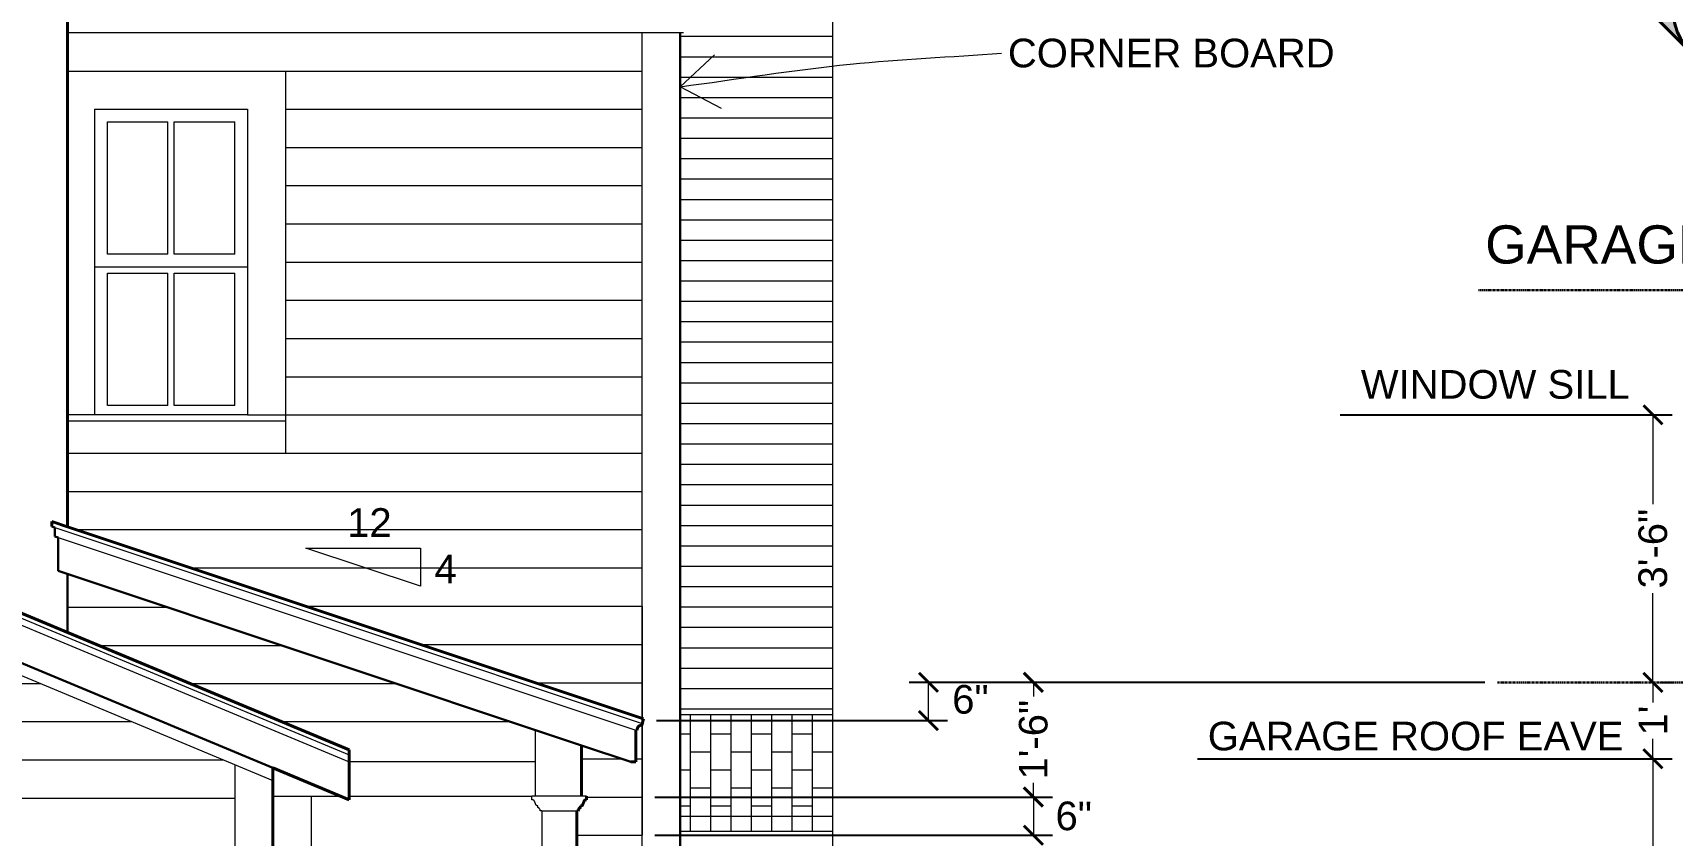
# Model space of a CAD drawing. Header units: inches. Extents: x -4969 to 16721, y 2489 to 24693.
# Drawn here: x 4334.7 to 4592.2, y 5517.9 to 5643.9 of the extents above; entities that cross this region are included whole.
import ezdxf

# ---------------------------------------------------------------- set-up
doc = ezdxf.new("R2010")
doc.units = ezdxf.units.IN
doc.header["$MEASUREMENT"] = 0
doc.linetypes.add('CENTER', pattern=[2, 1.25, -0.25, 0.25, -0.25])
doc.layers.get('0').update_dxf_attribs({"lineweight": 5})
for name, color, linetype, lineweight in [('1', 1, 'Continuous', 9), ('2', 6, 'Continuous', 20), ('3', 3, 'Continuous', 30), ('4', 2, 'Continuous', 40), ('A-DIMSx', 7, 'Continuous', 9), ('A-LINK', 7, 'Continuous', 40), ('A-TEXTx', 7, 'Continuous', 20)]:
    doc.layers.add(name, color=color, linetype=linetype, lineweight=lineweight)
doc.styles.get("Standard").update_dxf_attribs({"font": 'Arial.ttf'})
doc.dimstyles.get("Standard").update_dxf_attribs({"dimtxt": 3, "dimasz": 2, "dimexe": 0.03125, "dimexo": 0.0625, "dimgap": 0.03125, "dimtad": 0, "dimtoh": 1, "dimdec": 4, "dimlfac": 0.99985, "dimzin": 0, "dimdsep": 46, "dimlunit": 4, "dimtxsty": 'Standard', "dimblk": 'ARCHTICK', "dimblk1": 'ARCHTICK', "dimblk2": 'ARCHTICK', "dimcen": 0.09, "dimclrt": 256, "dimadec": 0, "dimazin": 0, "dimtfac": 1, "dimtdec": 4, "dimtofl": 0, "dimtmove": 0, "dimatfit": 3, "dimfxl": 1, "dimtolj": 1, "dimtzin": 0, "dimarcsym": 0})

# ---------------------------------------------------------------- blocks, each defined once
blk = doc.blocks.new('Elevation Callout - 1')
at = {"layer": 'A-LINK', "ltscale": 0.1}
blk.add_hatch(color=152, dxfattribs=at).paths.add_polyline_path([(2031.59, 7377.65), (2039.01, 7370.23), (2046.43, 7377.65, -0.198912), (2039.01, 7374.58, -0.198912)])
at = {"layer": 'A-LINK', "color": 152, "ltscale": 0.1}
for q in [(2031.59, 7377.65), (2046.43, 7377.65)]:
    blk.add_line((2039.01, 7370.23), q, dxfattribs=at)
blk.add_circle((2039.01, 7385.08), 10.5, dxfattribs=at)
blk = doc.blocks.new('_ArchTick')
at = {"color": 0, "linetype": 'ByBlock', "lineweight": 0, "const_width": 0.15}
blk.add_lwpolyline([(-0.5, -0.5), (0.5, 0.5)], dxfattribs=at)
blk = doc.blocks.new('*D594')
at = {"layer": 'A-DIMSx', "color": 0, "lineweight": -2, "ltscale": 0.1, "transparency": 16777216}
for p, q in [((4562.79, 5541.94), (4488.86, 5541.94)), ((4432.38, 5523.93), (4494.86, 5523.93))]:
    blk.add_line(p, q, dxfattribs=at)
at = {"layer": 'A-DIMSx', "color": 0, "lineweight": 5, "ltscale": 0.1, "transparency": 16777216}
for p, q in [((4491.86, 5541.94), (4491.86, 5539.71)), ((4491.86, 5523.93), (4491.86, 5526.17))]:
    blk.add_line(p, q, dxfattribs=at)
at = {"layer": 'Defpoints', "color": 0, "ltscale": 0.1, "transparency": 16777216}
for p in [(4564.79, 5541.94), (4430.38, 5523.93), (4491.86, 5523.93)]:
    blk.add_point(p, dxfattribs=at)
at = {"layer": 'A-DIMSx', "color": 0, "lineweight": 5, "ltscale": 0.1, "transparency": 16777216, "xscale": 3, "yscale": 3, "zscale": 3}
for p, rotation in [((4491.86, 5541.94), 90), ((4491.86, 5523.93), 270)]:
    blk.add_blockref('_ArchTick', p, dxfattribs=dict(at, rotation=rotation))
at = {"layer": 'A-DIMSx', "ltscale": 0.1, "transparency": 16777216, "insert": (4491.86, 5532.94), "char_height": 4.5, "attachment_point": 5, "rotation": 90}
blk.add_mtext('\\A1;1\'-6"', dxfattribs=at)
blk = doc.blocks.new('*D595')
at = {"layer": 'A-DIMSx', "color": 0, "lineweight": -2, "ltscale": 0.1, "transparency": 16777216}
for p, q in [((4489.86, 5541.94), (4472.37, 5541.94)), ((4432.63, 5535.95), (4478.37, 5535.95))]:
    blk.add_line(p, q, dxfattribs=at)
at = {"layer": 'A-DIMSx', "color": 0, "lineweight": 5, "ltscale": 0.1, "transparency": 16777216}
blk.add_line((4475.37, 5535.95), (4475.37, 5541.94), dxfattribs=at)
at = {"layer": 'Defpoints', "color": 0, "ltscale": 0.1, "transparency": 16777216}
for p in [(4475.37, 5541.94), (4491.86, 5541.94), (4430.63, 5535.95)]:
    blk.add_point(p, dxfattribs=at)
at = {"layer": 'A-DIMSx', "color": 0, "lineweight": 5, "ltscale": 0.1, "transparency": 16777216, "xscale": 3, "yscale": 3, "zscale": 3}
for p, rotation in [((4475.37, 5541.94), 90), ((4475.37, 5535.95), 270)]:
    blk.add_blockref('_ArchTick', p, dxfattribs=dict(at, rotation=rotation))
at = {"layer": 'A-DIMSx', "ltscale": 0.1, "transparency": 16777216, "insert": (4481.97, 5539.25), "char_height": 4.5, "attachment_point": 5}
blk.add_mtext('\\A1;6"', dxfattribs=at)
blk = doc.blocks.new('*D864')
at = {"layer": 'A-DIMSx', "color": 0, "lineweight": -2, "ltscale": 0.1, "transparency": 16777216}
for p, q in [((4540.07, 5583.94), (4592.2, 5583.94)), ((4590.41, 5541.94), (4592.2, 5541.94))]:
    blk.add_line(p, q, dxfattribs=at)
at = {"layer": 'A-DIMSx', "color": 0, "lineweight": 5, "ltscale": 0.1, "transparency": 16777216}
for p, q in [((4589.2, 5583.94), (4589.2, 5569.92)), ((4589.2, 5541.94), (4589.2, 5555.96))]:
    blk.add_line(p, q, dxfattribs=at)
at = {"layer": 'Defpoints', "color": 0, "ltscale": 0.1, "transparency": 16777216}
for p in [(4538.07, 5583.94), (4589.2, 5583.94), (4588.41, 5541.94)]:
    blk.add_point(p, dxfattribs=at)
at = {"layer": 'A-DIMSx', "color": 0, "lineweight": 5, "ltscale": 0.1, "transparency": 16777216, "xscale": 3, "yscale": 3, "zscale": 3}
for p, rotation in [((4589.2, 5583.94), 90), ((4589.2, 5541.94), 270)]:
    blk.add_blockref('_ArchTick', p, dxfattribs=dict(at, rotation=rotation))
at = {"layer": 'A-DIMSx', "ltscale": 0.1, "transparency": 16777216, "insert": (4589.2, 5562.94), "char_height": 4.5, "attachment_point": 5, "rotation": 90}
blk.add_mtext('\\A1;3\'-6"', dxfattribs=at)
blk = doc.blocks.new('*D865')
at = {"layer": 'A-DIMSx', "color": 0, "lineweight": -2, "ltscale": 0.1, "transparency": 16777216}
for p, q in [((4517.65, 5529.94), (4592.2, 5529.94)), ((4591.2, 5457.94), (4592.2, 5457.94))]:
    blk.add_line(p, q, dxfattribs=at)
at = {"layer": 'A-DIMSx', "color": 0, "lineweight": 5, "ltscale": 0.1, "transparency": 16777216}
for p, q in [((4589.2, 5529.94), (4589.2, 5500.18)), ((4589.2, 5457.94), (4589.2, 5494.01))]:
    blk.add_line(p, q, dxfattribs=at)
at = {"layer": 'Defpoints', "color": 0, "ltscale": 0.1, "transparency": 16777216}
for p in [(4515.65, 5529.94), (4589.2, 5457.94), (4589.2, 5457.94)]:
    blk.add_point(p, dxfattribs=at)
at = {"layer": 'A-DIMSx', "color": 0, "lineweight": 5, "ltscale": 0.1, "transparency": 16777216, "xscale": 3, "yscale": 3, "zscale": 3}
for p, rotation in [((4589.2, 5529.94), 90), ((4589.2, 5457.94), 270)]:
    blk.add_blockref('_ArchTick', p, dxfattribs=dict(at, rotation=rotation))
at = {"layer": 'A-DIMSx', "ltscale": 0.1, "transparency": 16777216, "insert": (4589.2, 5497.1), "char_height": 4.5, "attachment_point": 5, "rotation": 90}
blk.add_mtext("\\A1;6'", dxfattribs=at)
blk = doc.blocks.new('*D867')
at = {"layer": 'A-DIMSx', "color": 0, "lineweight": -2, "ltscale": 0.25, "transparency": 16777216}
for p, q in [((4587.2, 5541.94), (4586.2, 5541.94)), ((4517.65, 5529.94), (4592.2, 5529.94))]:
    blk.add_line(p, q, dxfattribs=at)
at = {"layer": 'A-DIMSx', "color": 0, "lineweight": 5, "ltscale": 0.25, "transparency": 16777216}
for p, q in [((4589.2, 5541.94), (4589.2, 5538.8)), ((4589.2, 5529.94), (4589.2, 5533.08))]:
    blk.add_line(p, q, dxfattribs=at)
at = {"layer": 'Defpoints', "color": 0, "ltscale": 0.25, "transparency": 16777216}
for p in [(4589.2, 5541.94), (4589.2, 5541.94), (4515.65, 5529.94)]:
    blk.add_point(p, dxfattribs=at)
at = {"layer": 'A-DIMSx', "color": 0, "lineweight": 5, "ltscale": 0.25, "transparency": 16777216, "xscale": 3, "yscale": 3, "zscale": 3}
for p, rotation in [((4589.2, 5541.94), 90), ((4589.2, 5529.94), 270)]:
    blk.add_blockref('_ArchTick', p, dxfattribs=dict(at, rotation=rotation))
at = {"layer": 'A-DIMSx', "ltscale": 0.25, "transparency": 16777216, "insert": (4589.2, 5535.94), "char_height": 4.5, "attachment_point": 5, "rotation": 90}
blk.add_mtext("\\A1;1'", dxfattribs=at)
blk = doc.blocks.new('*D869')
at = {"layer": 'A-DIMSx', "color": 0, "lineweight": -2, "ltscale": 0.25, "transparency": 16777216}
for p, q in [((4432.38, 5523.93), (4494.86, 5523.93)), ((4432.38, 5517.94), (4494.86, 5517.94))]:
    blk.add_line(p, q, dxfattribs=at)
at = {"layer": 'A-DIMSx', "color": 0, "lineweight": 5, "ltscale": 0.25, "transparency": 16777216}
blk.add_line((4491.86, 5523.93), (4491.86, 5517.94), dxfattribs=at)
at = {"layer": 'Defpoints', "color": 0, "ltscale": 0.25, "transparency": 16777216}
for p in [(4430.38, 5523.93), (4430.38, 5517.94), (4491.86, 5517.94)]:
    blk.add_point(p, dxfattribs=at)
at = {"layer": 'A-DIMSx', "color": 0, "lineweight": 5, "ltscale": 0.25, "transparency": 16777216, "xscale": 3, "yscale": 3, "zscale": 3}
for p, rotation in [((4491.86, 5523.93), 90), ((4491.86, 5517.94), 270)]:
    blk.add_blockref('_ArchTick', p, dxfattribs=dict(at, rotation=rotation))
at = {"layer": 'A-DIMSx', "ltscale": 0.25, "transparency": 16777216, "insert": (4498.2, 5520.94), "char_height": 4.5, "attachment_point": 5}
blk.add_mtext('\\A1;6"', dxfattribs=at)

msp = doc.modelspace()

# ---------------------------------------------------------------- linework, layer by layer
at = {"layer": '1'}
for p, q in [((4436.876015, 5643.9416121), (4340.1255648, 5643.9416121)), ((4430.3760604, 5415.535623), (4430.3760604, 5643.9416121)), ((4460.3760604, 5643.335623), (4436.3760604, 5643.335623)), ((4460.3760604, 5640.135623), (4436.3760604, 5640.135623)), ((4340.1255648, 5637.9329912), (4374.3760538, 5637.9415294)), ((4374.3760538, 5637.9415294), (4374.3760074, 5577.9429881)), ((4374.3760538, 5637.9415294), (4430.3760604, 5637.9415294)), ((4460.3760604, 5636.935623), (4436.3760604, 5636.935623)), ((4460.3760604, 5633.735623), (4436.3760604, 5633.735623)), ((4374.3760491, 5631.9421704), (4430.3760604, 5631.9369596)), ((4460.3760604, 5630.535623), (4436.3760604, 5630.535623)), ((4346.376067, 5629.9378214), (4355.876067, 5629.9378214)), ((4346.376067, 5609.1878214), (4346.376067, 5629.9378214)), ((4355.876067, 5609.1878214), (4355.876067, 5629.9378214)), ((4356.876067, 5609.1878214), (4356.876067, 5629.9378214)), ((4356.876067, 5629.9378214), (4366.376067, 5629.9378214)), ((4366.376067, 5609.1878214), (4366.376067, 5629.9378214)), ((4374.3760445, 5625.9416121), (4430.3760697, 5625.9416121)), ((4460.3760604, 5627.335623), (4436.3760604, 5627.335623)), ((4460.3760604, 5624.135623), (4436.3760604, 5624.135623)), ((4460.3760604, 5620.935623), (4436.3760604, 5620.935623)), ((4374.3760399, 5619.9416121), (4430.3760743, 5619.9416121)), ((4460.3760604, 5617.735623), (4436.3760604, 5617.735623)), ((4374.3760352, 5613.9416121), (4430.3760789, 5613.9416121)), ((4460.3760604, 5614.535623), (4436.3760604, 5614.535623)), ((4460.3760604, 5611.335623), (4436.3760604, 5611.335623)), ((4355.876067, 5609.1878214), (4346.376067, 5609.1878214)), ((4366.376067, 5609.1878214), (4356.876067, 5609.1878214)), ((4374.3760306, 5607.9416121), (4430.3760836, 5607.9416121)), ((4460.3760604, 5608.135623), (4436.3760604, 5608.135623)), ((4346.376067, 5606.1878214), (4355.876067, 5606.1878214)), ((4346.376067, 5585.4378214), (4346.376067, 5606.1878214)), ((4355.876067, 5585.4378214), (4355.876067, 5606.1878214)), ((4356.876067, 5606.1878214), (4366.376067, 5606.1878214)), ((4356.876067, 5585.4378214), (4356.876067, 5606.1878214)), ((4366.376067, 5585.4378214), (4366.376067, 5606.1878214)), ((4460.3760604, 5604.935623), (4436.3760604, 5604.935623)), ((4374.376026, 5601.9416121), (4430.3760882, 5601.9416121)), ((4460.3760604, 5601.735623), (4436.3760604, 5601.735623)), ((4460.3760604, 5598.535623), (4436.3760604, 5598.535623)), ((4374.3760213, 5595.9416121), (4430.3760928, 5595.9416121)), ((4460.3760604, 5595.335623), (4436.3760604, 5595.335623)), ((4460.3760604, 5592.135623), (4436.3760604, 5592.135623)), ((4374.3760167, 5589.9416121), (4430.3761067, 5589.9416121)), ((4460.3760604, 5588.935623), (4436.3760604, 5588.935623)), ((4355.876067, 5585.4378214), (4346.376067, 5585.4378214)), ((4366.376067, 5585.4378214), (4356.876067, 5585.4378214)), ((4460.3760604, 5585.735623), (4436.3760604, 5585.735623)), ((4374.3760074, 5582.9429881), (4340.1255648, 5582.9429881)), ((4374.3760121, 5583.9414476), (4430.3761067, 5583.9429828)), ((4460.3760604, 5582.535623), (4436.3760604, 5582.535623)), ((4460.3760604, 5579.335623), (4436.3760604, 5579.335623)), ((4340.1255648, 5577.9405044), (4430.3761067, 5577.9429881)), ((4460.3760604, 5576.135623), (4436.3760604, 5576.135623)), ((4340.1255648, 5571.9324691), (4430.3760604, 5571.932402)), ((4460.3760604, 5572.935623), (4436.3760604, 5572.935623)), ((4460.3760604, 5569.735623), (4436.3760604, 5569.735623)), ((4460.3760604, 5566.535623), (4436.3760604, 5566.535623)), ((4341.4663515, 5565.921882), (4430.3760141, 5565.9218159)), ((4460.3760604, 5563.335623), (4436.3760604, 5563.335623)), ((4359.49815, 5559.9112825), (4430.3759677, 5559.9112298)), ((4460.3760604, 5560.135623), (4436.3760604, 5560.135623)), ((4460.3760604, 5556.935623), (4436.3760604, 5556.935623)), ((4340.1255648, 5553.7443003), (4355.7500067, 5553.7443003)), ((4377.5299485, 5553.900683), (4430.3759214, 5553.9006437)), ((4460.3760604, 5553.735623), (4436.3760604, 5553.735623)), ((4460.3760604, 5550.535623), (4436.3760604, 5550.535623)), ((4345.0002345, 5547.754708), (4373.7187838, 5547.754708)), ((4395.561747, 5547.8900835), (4430.3758751, 5547.8900576)), ((4460.3760604, 5547.335623), (4436.3760604, 5547.335623)), ((4460.3760604, 5544.135623), (4436.3760604, 5544.135623)), ((4359.3752561, 5541.7651156), (4391.6875609, 5541.7651156)), ((4413.5935455, 5541.879484), (4430.3758287, 5541.8794715)), ((4460.3760604, 5540.935623), (4436.3760604, 5540.935623)), ((4460.3760604, 5537.735623), (4436.3760604, 5537.735623)), ((4373.7502778, 5535.7755232), (4409.656338, 5535.7755232)), ((4437.9760604, 5518.535623), (4437.9760604, 5536.9135576)), ((4441.1760604, 5518.535623), (4441.1760604, 5536.9135576)), ((4444.3760604, 5518.535623), (4444.3760604, 5536.9135576)), ((4447.5760604, 5518.535623), (4447.5760604, 5536.9135576)), ((4450.7760604, 5518.535623), (4450.7760604, 5536.9135576)), ((4453.9760604, 5518.535623), (4453.9760604, 5536.9135576)), ((4457.1760604, 5518.535623), (4457.1760604, 5536.9135576)), ((4413.6260386, 5524.0666121), (4413.6260386, 5534.4522897)), ((4413.6260386, 5529.4522897), (4384.3760384, 5529.4522897)), ((4420.8760386, 5529.932409), (4427.1856946, 5529.9324043)), ((4429.3760386, 5529.9324027), (4430.3760604, 5529.932402)), ((4384.3760384, 5524.0666121), (4413.0858292, 5524.0666121)), ((4413.0858292, 5523.4961509), (4413.0858292, 5524.0666121)), ((4414.0234642, 5522.2879078), (4414.0234642, 5522.5479672)), ((4421.6662483, 5523.9324085), (4430.3760604, 5523.932402)), ((4414.6260389, 5521.7883992), (4414.3863608, 5521.7883992)), ((4414.6260383, 5521.7883992), (4414.6260389, 5516.0666121)), ((4420.1260388, 5517.941597), (4430.3759875, 5517.9416121)), ((4460.3760604, 5518.535623), (4436.3760604, 5518.535623))]:
    msp.add_line(p, q, dxfattribs=at)
at = {"layer": '1', "lineweight": 5, "ltscale": 0.1}
for p, q in [((4344.3498348, 5583.9499853), (4340.1255648, 5583.9376598)), ((4368.376067, 5583.9429775), (4374.3760074, 5583.9429828)), ((4372.3760384, 5524.0666121), (4383.0016646, 5524.0666121)), ((4378.3760388, 5524.0666121), (4378.3760388, 5457.9432655))]:
    msp.add_line(p, q, dxfattribs=at)
at = {"layer": '1', "ltscale": 0.25}
for p, q in [((4436.3760604, 5533.8667259), (4437.9760604, 5533.8667259)), ((4441.1760604, 5533.8667259), (4444.3760604, 5533.8667259)), ((4447.5760604, 5533.8667259), (4450.7760604, 5533.8667259)), ((4453.9760604, 5533.8667259), (4457.1760604, 5533.8667259)), ((4437.9760604, 5531.0382988), (4441.1760604, 5531.0382988)), ((4444.3760604, 5531.0382988), (4447.5760604, 5531.0382988)), ((4450.7760604, 5531.0382988), (4453.9760604, 5531.0382988)), ((4457.1760604, 5531.0382988), (4460.3760604, 5531.0382988)), ((4436.3760604, 5528.2098717), (4437.9760604, 5528.2098717)), ((4441.1760604, 5528.2098717), (4444.3760604, 5528.2098717)), ((4447.5760604, 5528.2098717), (4450.7760604, 5528.2098717)), ((4453.9760604, 5528.2098717), (4457.1760604, 5528.2098717)), ((4437.9760604, 5525.3814446), (4441.1760604, 5525.3814446)), ((4444.3760604, 5525.3814446), (4447.5760604, 5525.3814446)), ((4450.7760604, 5525.3814446), (4453.9760604, 5525.3814446)), ((4457.1760604, 5525.3814446), (4460.3760604, 5525.3814446)), ((4436.3760604, 5522.5530174), (4437.9760604, 5522.5530174)), ((4441.1760604, 5522.5530174), (4444.3760604, 5522.5530174)), ((4447.5760604, 5522.5530174), (4450.7760604, 5522.5530174)), ((4453.9760604, 5522.5530174), (4457.1760604, 5522.5530174)), ((4414.6260389, 5521.7883992), (4420.1260386, 5521.7883995))]:
    msp.add_line(p, q, dxfattribs=at)
at = {"layer": '1'}
for points, knots in [([(4414.0234642, 5522.5479672), (4413.951095, 5522.5554202), (4413.8788749, 5522.565322), (4413.7769328, 5522.6094992), (4413.7033274, 5522.6964652), (4413.660472, 5522.8007746), (4413.6195317, 5522.9078464), (4413.5835099, 5523.0155261), (4413.5463362, 5523.1236653), (4413.5025868, 5523.2323453), (4413.4562475, 5523.3330903), (4413.3881465, 5523.4128252), (4413.3061051, 5523.4640955), (4413.2141118, 5523.4928418), (4413.1509881, 5523.4955183), (4413.0858292, 5523.4961509)], [0.01557552425, 0.01557552425, 0.01557552425, 0.01557552425, 0.09130284011, 0.1674336909, 0.24080401046, 0.3221473026, 0.40160414316, 0.47993403118, 0.55878357473, 0.63985997731, 0.72439346972, 0.78854248782, 0.85531718937, 0.92346503952, 0.98678306114, 0.98678306114, 0.98678306114, 0.98678306114]), ([(4414.3863608, 5521.7883992), (4414.3777812, 5521.8416513), (4414.3658109, 5521.9128975), (4414.3306188, 5522.0074261), (4414.2882435, 5522.0825604), (4414.231965, 5522.1548395), (4414.1484628, 5522.2221095), (4414.0765805, 5522.2600311), (4414.0234642, 5522.2879078)], [0.00247900774, 0.00247900774, 0.00247900774, 0.00247900774, 0.18928670372, 0.34693325557, 0.48133545366, 0.6000559173, 0.7825047392, 0.98793420962, 0.98793420962, 0.98793420962, 0.98793420962])]:
    msp.add_open_spline(points, degree=3, knots=knots, dxfattribs=at)
at = {"layer": '2'}
for p, q in [((4460.3760604, 5387.7512809), (4460.3760604, 5780.935623)), ((4344.376067, 5631.9386554), (4368.376067, 5631.9372988)), ((4344.376067, 5631.9386554), (4344.376067, 5583.9429564)), ((4368.376067, 5631.9372988), (4368.376067, 5583.9429775)), ((4344.376067, 5607.1878214), (4368.376067, 5607.1878214)), ((4368.376067, 5583.9429775), (4344.376067, 5583.9429564)), ((4338.1255648, 5566.2449081), (4430.3879576, 5535.4907772)), ((4338.6255648, 5564.7024476), (4429.3760386, 5534.4522897)), ((4430.3759875, 5553.9312135), (4430.3759875, 5517.9416121)), ((4116.9268207, 5541.7651156), (4335.8252561, 5541.7651156)), ((4102.551799, 5535.7755232), (4350.2002778, 5535.7755232)), ((4129.5868076, 5529.7859309), (4364.5752995, 5529.7859309)), ((4366.3760384, 5529.035623), (4366.3760384, 5405.940555)), ((4129.6292335, 5523.7755232), (4366.3760384, 5523.7755232))]:
    msp.add_line(p, q, dxfattribs=at)
at = {"layer": '2', "ltscale": 0.25}
for p, q in [((4226.3760384, 5596.3689563), (4384.3760384, 5530.535623)), ((4226.3760384, 5595.285623), (4384.3760384, 5529.4522897)), ((4226.3760384, 5587.3689563), (4372.3760384, 5526.535623)), ((4436.3760604, 5536.9135576), (4460.3760604, 5536.9135576)), ((4436.3760604, 5520.9135576), (4460.3760604, 5520.9135576))]:
    msp.add_line(p, q, dxfattribs=at)
at = {"layer": '3'}
for p, q in [((4436.3760604, 5406.035623), (4436.3760604, 5643.9416121)), ((4338.1255648, 5566.2449081), (4337.6260386, 5566.4114169)), ((4338.1255648, 5564.8691143), (4338.1255648, 5566.2449081)), ((4338.6255648, 5564.7024476), (4338.1255648, 5564.8691143)), ((4338.6255648, 5559.4524476), (4338.6255648, 5564.7024476)), ((4338.6255648, 5559.4524476), (4420.8760386, 5532.035623)), ((4340.1255648, 5549.7858203), (4340.1255648, 5558.9524476)), ((4420.8760386, 5532.035623), (4428.6260386, 5529.4522897))]:
    msp.add_line(p, q, dxfattribs=at)
at = {"layer": '3', "linetype": 'CENTER', "ltscale": 0.25}
for p, q in [((4656.2946561, 5603.5269901), (4561.7877898, 5603.5269901)), ((4656.2946561, 5541.9416121), (4564.7946561, 5541.9416121))]:
    msp.add_line(p, q, dxfattribs=at)
at = {"layer": '3', "ltscale": 0.25}
msp.add_line((4226.3760384, 5589.3272897), (4372.3760384, 5528.4939563), dxfattribs=at)
at = {"layer": '3', "lineweight": 5, "ltscale": 0.1}
msp.add_line((4421.6662483, 5524.0666121), (4413.0858292, 5524.0666121), dxfattribs=at)
at = {"layer": '4'}
for p, q in [((4340.1255648, 5566.3688109), (4340.1255647, 5655.941612)), ((4226.3760384, 5597.1814563), (4384.3760384, 5531.348123)), ((4337.6260386, 5567.2019863), (4340.1255648, 5566.3688109)), ((4337.6260386, 5567.2019863), (4337.6260386, 5566.4114169)), ((4340.1255648, 5566.3688109), (4430.6251284, 5536.2022897)), ((4430.3760386, 5535.4522897), (4430.6251284, 5536.2022897)), ((4430.3760386, 5535.4522897), (4430.3760386, 5535.2022897)), ((4429.3760386, 5529.4522897), (4429.3760386, 5534.4522897)), ((4429.6260386, 5534.4522897), (4429.3760386, 5534.4522897)), ((4384.3760384, 5531.348123), (4384.3760384, 5523.4939563)), ((4420.8760386, 5524.0666121), (4420.8760386, 5532.035623)), ((4372.3760384, 5528.4939563), (4372.3760384, 5405.940555)), ((4372.3760384, 5528.4939563), (4384.3760384, 5523.4939563)), ((4429.3760386, 5529.4522897), (4428.6260386, 5529.4522897)), ((4420.7286133, 5522.2879078), (4420.7286133, 5522.5479672)), ((4421.6662483, 5523.4961509), (4421.6662483, 5524.0666121)), ((4420.1260386, 5521.7883995), (4420.1260389, 5516.0666121)), ((4420.1260386, 5521.7883992), (4420.3657167, 5521.7883992))]:
    msp.add_line(p, q, dxfattribs=at)
msp.add_arc((4430.3137413, 5534.514587), 0.6905186, 84.823843828, 185.1761549, dxfattribs=at)
for points, knots in [([(4420.3657167, 5521.7883992), (4420.3742963, 5521.8416513), (4420.3862666, 5521.9128975), (4420.4214587, 5522.0074261), (4420.463834, 5522.0825604), (4420.5201125, 5522.1548395), (4420.6036147, 5522.2221095), (4420.675497, 5522.2600311), (4420.7286133, 5522.2879078)], [0.00247900774, 0.00247900774, 0.00247900774, 0.00247900774, 0.18928670372, 0.34693325557, 0.48133545366, 0.6000559173, 0.7825047392, 0.98793420962, 0.98793420962, 0.98793420962, 0.98793420962]), ([(4420.7286133, 5522.5479672), (4420.8009825, 5522.5554202), (4420.8732026, 5522.565322), (4420.9751447, 5522.6094992), (4421.0487501, 5522.6964652), (4421.0916055, 5522.8007746), (4421.1325458, 5522.9078464), (4421.1685676, 5523.0155261), (4421.2057413, 5523.1236653), (4421.2494907, 5523.2323453), (4421.2958301, 5523.3330903), (4421.363931, 5523.4128252), (4421.4459724, 5523.4640955), (4421.5379657, 5523.4928418), (4421.6010894, 5523.4955183), (4421.6662483, 5523.4961509)], [0.01557552425, 0.01557552425, 0.01557552425, 0.01557552425, 0.09130284011, 0.1674336909, 0.24080401046, 0.3221473026, 0.40160414316, 0.47993403118, 0.55878357473, 0.63985997731, 0.72439346972, 0.78854248782, 0.85531718937, 0.92346503952, 0.98678306114, 0.98678306114, 0.98678306114, 0.98678306114])]:
    msp.add_open_spline(points, degree=3, knots=knots, dxfattribs=at)
at = {"layer": 'A-DIMSx', "ltscale": 0.1}
for p, q in [((4377.5685687, 5563.0329641), (4395.5685687, 5563.0329641)), ((4395.5685687, 5557.0368236), (4377.5685687, 5563.0329641)), ((4395.5685687, 5563.0329641), (4395.5685687, 5557.0368236))]:
    msp.add_line(p, q, dxfattribs=at)

# ---------------------------------------------------------------- block references
at = {"color": 152, "ltscale": 0.1, "xscale": -1, "rotation": 270}
msp.add_blockref('Elevation Callout - 1', (-2782.3247485, 3609.0872777), dxfattribs=at)

# ---------------------------------------------------------------- texts
at = {"layer": 'A-DIMSx', "ltscale": 0.1, "char_height": 4.5, "attachment_point": 3}
for s, insert, width in [('WINDOW SILL', (4585.5625109, 5590.9874115), 99.347457914), ('GARAGE ROOF EAVE', (4584.5709091, 5535.759739), 68.561329235)]:
    msp.add_mtext(s, dxfattribs=dict(at, insert=insert, width=width))
at = {"layer": 'A-TEXTx', "ltscale": 0.25, "insert": (4487.8567372, 5640.7368684), "char_height": 4.5, "attachment_point": 4}
msp.add_mtext('{CORNER BOARD}', dxfattribs=at)
at = {"layer": 'A-TEXTx', "ltscale": 0.5}
for s, insert, char_height, width, attachment_point in [('GARAGE ROOF RIDGE ', (4654.118266, 5613.7063154), 6, 97.332351113, 3), ('{\\fArial|b0|i0|c0|p0;12}', (4384.0444166, 5564.7926775), 4.5, 7.734539628, 7), ('{\\fArial|b0|i0|c0|p0;4}', (4397.7618081, 5557.4783886), 4.5, 7.734539628, 7)]:
    msp.add_mtext(s, dxfattribs=dict(at, insert=insert, char_height=char_height, width=width, attachment_point=attachment_point))

# ---------------------------------------------------------------- dimensions: what is measured, and where the dimension line sits
at = {"layer": 'A-DIMSx', "ltscale": 0.1}
for base, p1, p2, picture, middle in [((4589.2027975, 5583.9440182), (4588.4133269, 5541.9416121), (4538.0692863, 5583.9440182), '*D864', (4589.2027975, 5562.9428151)), ((4491.8577728, 5523.932402), (4564.7946561, 5541.9416121), (4430.3760604, 5523.932402), '*D594', (4491.8577728, 5532.937007))]:
    dim = msp.add_linear_dim(base=base, p1=p1, p2=p2, angle=90, dimstyle='Standard', override={"dimtxt": 4.5, "dimasz": 3, "dimexe": 3, "dimexo": 2, "dimgap": 1, "dimlfac": -47.9928, "dimlwd": 5}, dxfattribs=at)
    dim.commit()
    dim.dimension.update_dxf_attribs({"geometry": picture, "text_midpoint": middle})
for base, p1, p2, override, picture, middle in [((4475.3721826, 5541.9416121), (4430.6251284, 5535.9522897), (4491.8577728, 5541.9416121), {"dimtxt": 4.5, "dimasz": 3, "dimexe": 3, "dimexo": 2, "dimgap": 1, "dimlfac": -47.9928, "dimtmove": 2, "dimlwd": 5}, '*D595', (4481.9705796, 5539.249723)), ((4589.2027975, 5457.9432655), (4515.6533498, 5529.9392122), (4589.2027975, 5457.9432655), {"dimtxt": 4.5, "dimasz": 3, "dimexe": 3, "dimexo": 2, "dimgap": 1, "dimlfac": -47.9928, "dimlwd": 5}, '*D865', (4589.2027975, 5497.0952683))]:
    dim = msp.add_linear_dim(base=base, p1=p1, p2=p2, angle=90, dimstyle='Standard', override=override, dxfattribs=at)
    dim.commit()
    dim.dimension.update_dxf_attribs({"geometry": picture, "text_midpoint": middle, "dimtype": 160})
at = {"layer": 'A-DIMSx', "ltscale": 0.25}
dim = msp.add_linear_dim(base=(4589.2027975, 5541.9416121), p1=(4515.6533498, 5529.9392122), p2=(4589.2027975, 5541.9416121), angle=90, dimstyle='Standard', override={"dimtxt": 4.5, "dimasz": 3, "dimexe": 3, "dimexo": 2, "dimgap": 1, "dimlfac": -47.9928, "dimtmove": 1, "dimlwd": 5}, dxfattribs=at)
dim.commit()
dim.dimension.update_dxf_attribs({"geometry": '*D867', "text_midpoint": (4589.2027975, 5535.9404122)})
dim = msp.add_linear_dim(base=(4491.8577728, 5517.9416121), p1=(4430.3760604, 5523.932402), p2=(4430.3760604, 5517.9416121), angle=90, dimstyle='Standard', override={"dimtxt": 4.5, "dimasz": 3, "dimexe": 3, "dimexo": 2, "dimgap": 1, "dimlfac": -47.9928, "dimtmove": 2, "dimlwd": 5}, dxfattribs=at)
dim.commit()
dim.dimension.update_dxf_attribs({"geometry": '*D869', "text_midpoint": (4498.2029297, 5520.937007), "dimtype": 160})

# ---------------------------------------------------------------- leaders
at = {"layer": 'A-TEXTx', "path_type": 1, "annotation_type": 0, "has_hookline": 1, "hookline_direction": 0, "text_width": 50.6971351}
msp.add_leader([(4436.3760604, 5635.4687874), (4463.0991393, 5639.0184826), (4486.8567372, 5640.7368684)], dimstyle='Standard', override={"dimasz": 6, "dimgap": 1, "dimldrblk": 'Open90', "dimlwd": -1}, dxfattribs=at)

doc.saveas('drawing.dxf')
